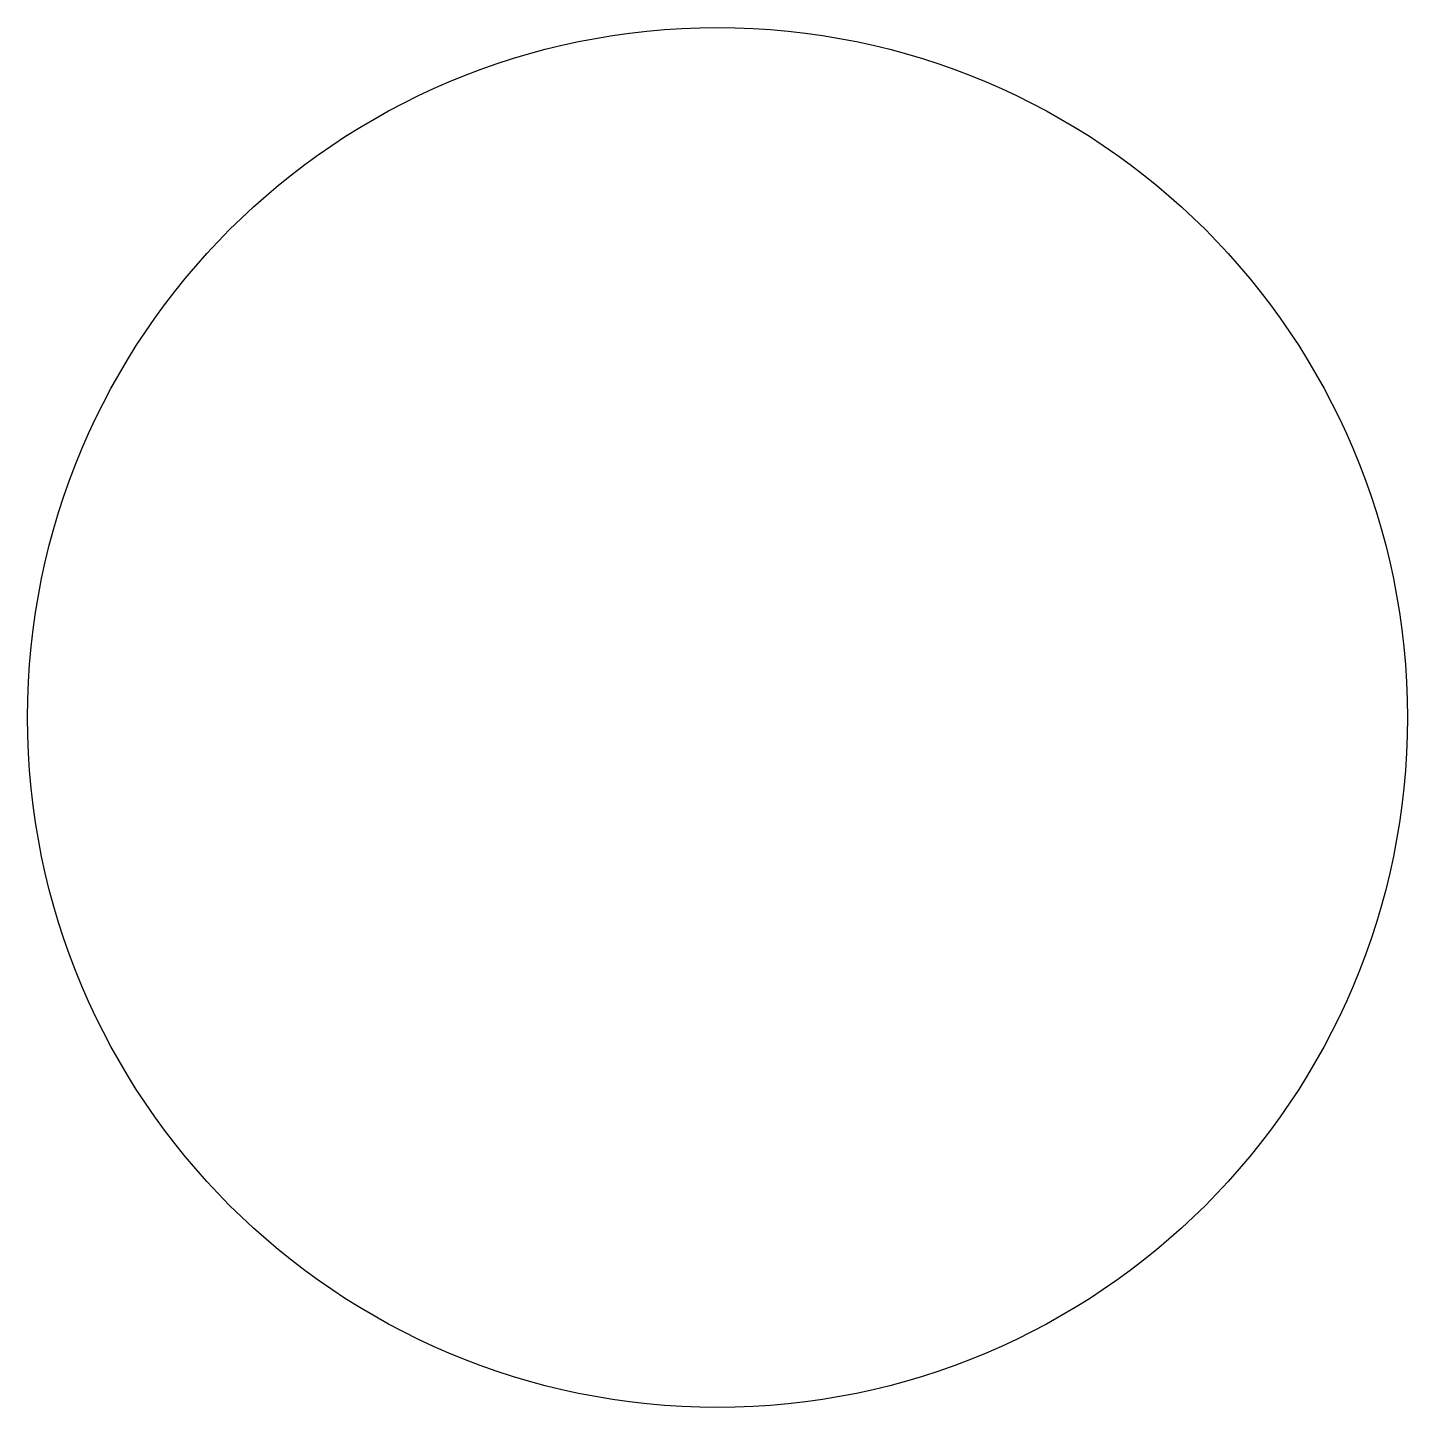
# Model space of a CAD drawing. Extents: x -1.5 to 1.5, y -1.5 to 1.5.
import ezdxf

# ---------------------------------------------------------------- set-up
doc = ezdxf.new("R2010")
doc.units = 0
doc.header["$LTSCALE"] = 0.2

msp = doc.modelspace()

# ---------------------------------------------------------------- linework, layer by layer
at = {"lineweight": -3}
msp.add_circle((0, 0), 1.5, dxfattribs=at)

doc.saveas('drawing.dxf')
